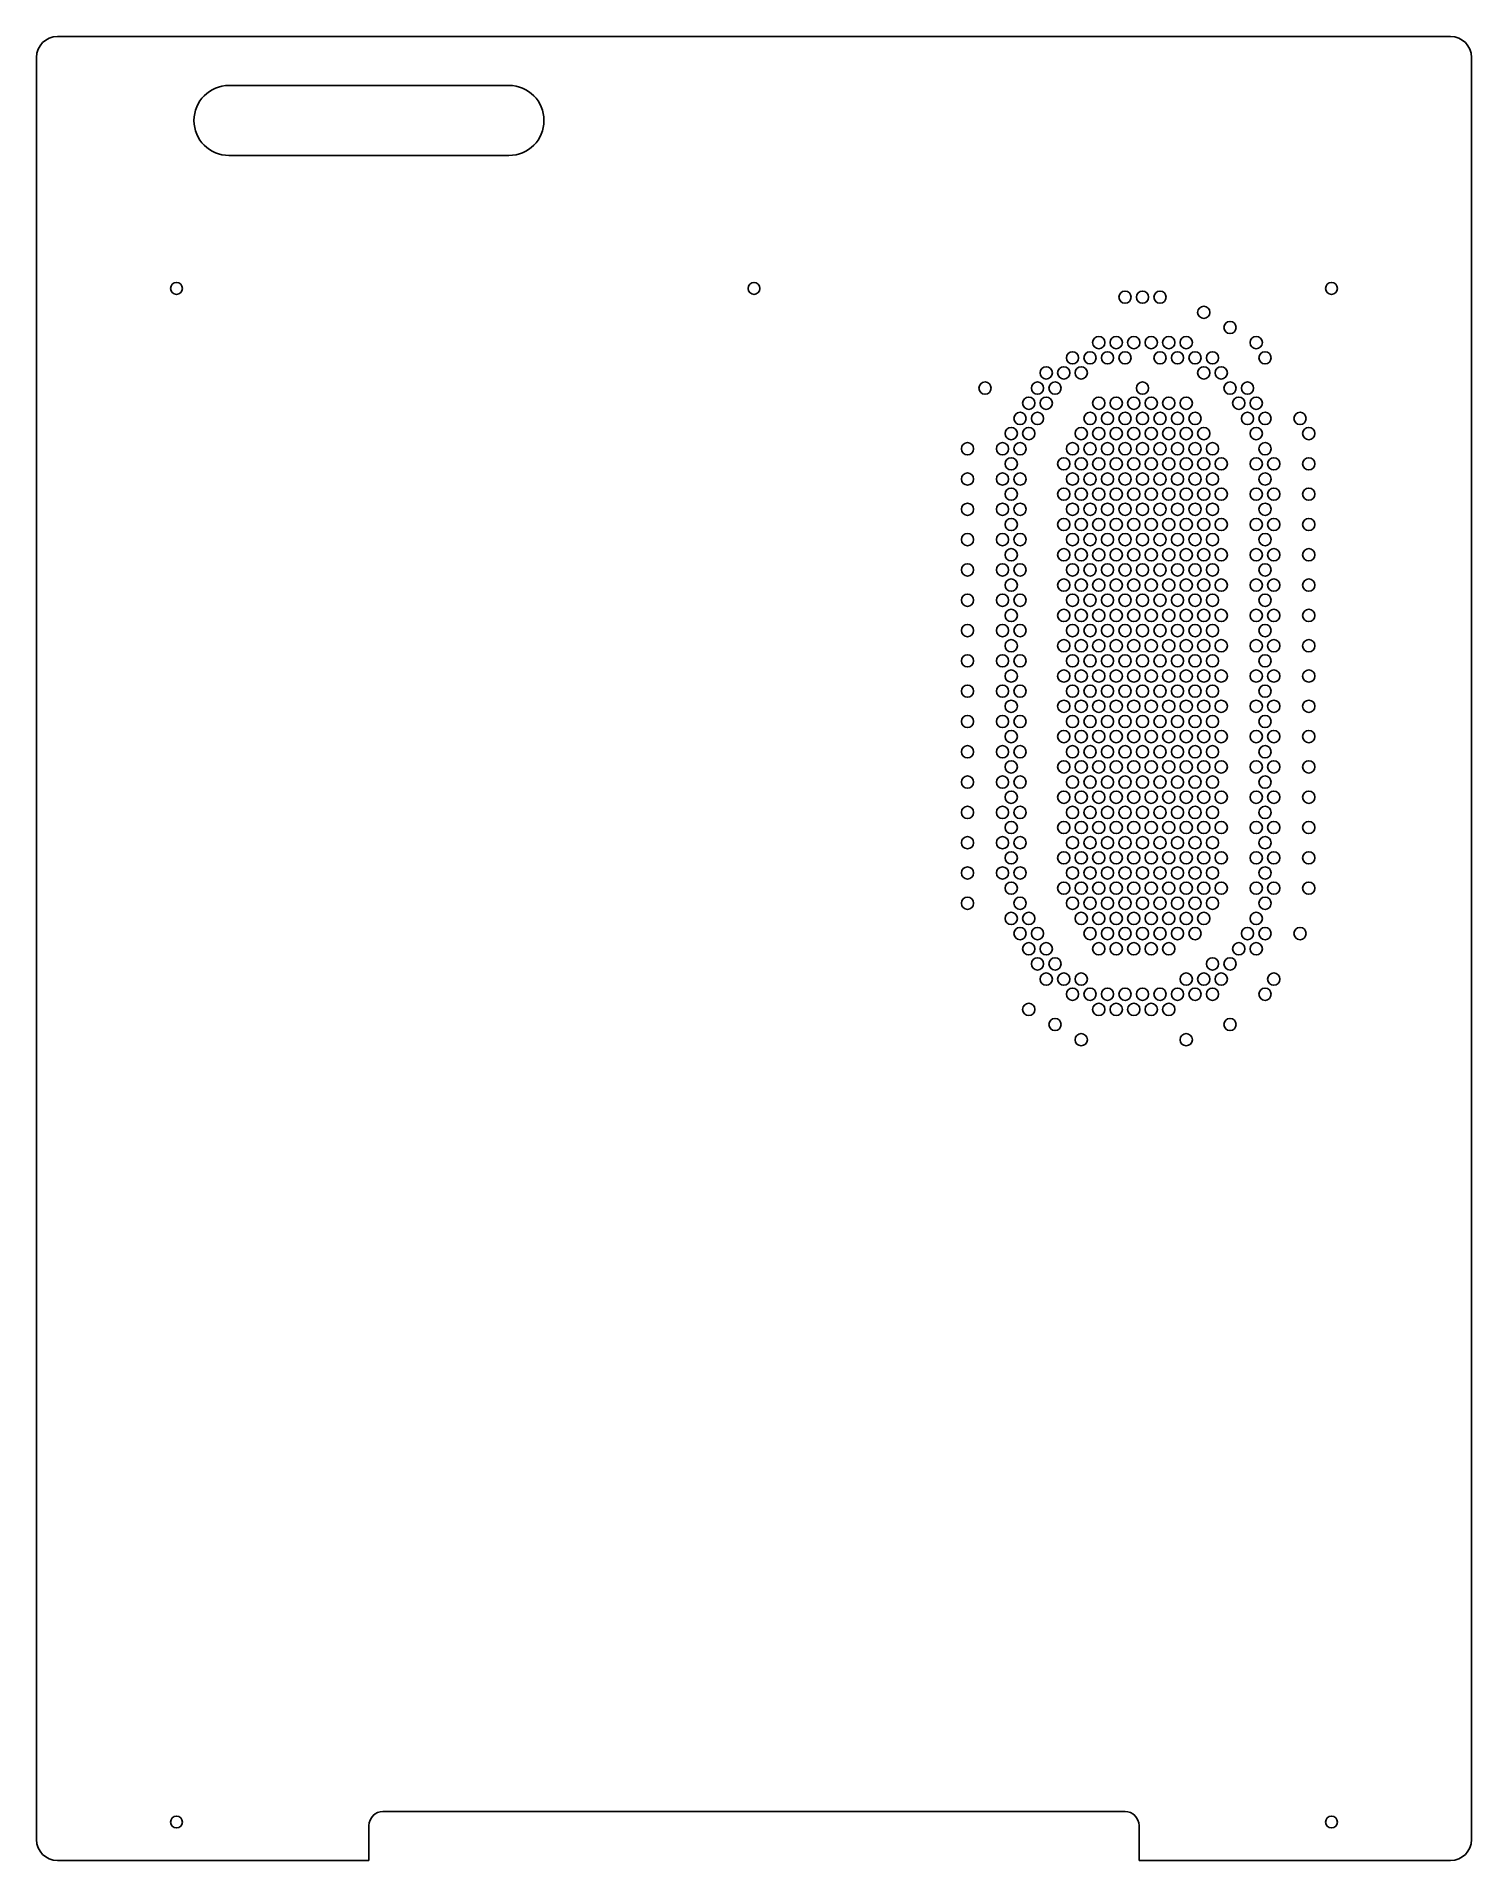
# Model space of a CAD drawing. Header units: millimetres. Extents: x 0 to 410, y 0 to 521.
import ezdxf

# ---------------------------------------------------------------- set-up
doc = ezdxf.new("R2010")
doc.units = ezdxf.units.MM
doc.layers.add('CUT', color=7, linetype='CONTINUOUS')

msp = doc.modelspace()

# ---------------------------------------------------------------- linework, layer by layer
at = {"layer": 'CUT'}
for p, q in [((6, 521.23), (404, 521.23)), ((0, 6), (0, 515.23)), ((410, 6), (410, 515.23)), ((135, 507.23), (55, 507.23)), ((135, 487.23), (55, 487.23)), ((311, 14), (99, 14)), ((95, 0), (95, 10)), ((315, 0), (315, 10)), ((6, 0), (95, 0)), ((315, 0), (404, 0))]:
    msp.add_line(p, q, dxfattribs=at)
for centre, radius in [((40, 449.23), 1.7), ((205, 449.23), 1.7), ((311, 446.73), 1.75), ((316, 446.73), 1.75), ((321, 446.73), 1.75), ((370, 449.23), 1.7), ((333.5, 442.4), 1.75), ((341, 438.07), 1.75), ((303.5, 433.74), 1.75), ((308.5, 433.74), 1.75), ((313.5, 433.74), 1.75), ((318.5, 433.74), 1.75), ((323.5, 433.74), 1.75), ((328.5, 433.74), 1.75), ((348.5, 433.74), 1.75), ((296, 429.41), 1.75), ((301, 429.41), 1.75), ((306, 429.41), 1.75), ((311, 429.41), 1.75), ((321, 429.41), 1.75), ((326, 429.41), 1.75), ((331, 429.41), 1.75), ((336, 429.41), 1.75), ((351, 429.41), 1.75), ((271, 420.75), 1.75), ((286, 420.75), 1.75), ((288.5, 425.08), 1.75), ((291, 420.75), 1.75), ((293.5, 425.08), 1.75), ((298.5, 425.08), 1.75), ((316, 420.75), 1.75), ((333.5, 425.08), 1.75), ((338.5, 425.08), 1.75), ((341, 420.75), 1.75), ((346, 420.75), 1.75), ((283.5, 416.42), 1.75), ((288.5, 416.42), 1.75), ((303.5, 416.42), 1.75), ((308.5, 416.42), 1.75), ((313.5, 416.42), 1.75), ((318.5, 416.42), 1.75), ((323.5, 416.42), 1.75), ((328.5, 416.42), 1.75), ((343.5, 416.42), 1.75), ((348.5, 416.42), 1.75), ((281, 412.09), 1.75), ((286, 412.09), 1.75), ((301, 412.09), 1.75), ((306, 412.09), 1.75), ((311, 412.09), 1.75), ((316, 412.09), 1.75), ((321, 412.09), 1.75), ((326, 412.09), 1.75), ((331, 412.09), 1.75), ((346, 412.09), 1.75), ((351, 412.09), 1.75), ((361, 412.09), 1.75), ((278.5, 407.76), 1.75), ((283.5, 407.76), 1.75), ((298.5, 407.76), 1.75), ((303.5, 407.76), 1.75), ((308.5, 407.76), 1.75), ((313.5, 407.76), 1.75), ((318.5, 407.76), 1.75), ((323.5, 407.76), 1.75), ((328.5, 407.76), 1.75), ((333.5, 407.76), 1.75), ((348.5, 407.76), 1.75), ((363.5, 407.76), 1.75), ((266, 403.43), 1.75), ((276, 403.43), 1.75), ((281, 403.43), 1.75), ((296, 403.43), 1.75), ((301, 403.43), 1.75), ((306, 403.43), 1.75), ((311, 403.43), 1.75), ((316, 403.43), 1.75), ((321, 403.43), 1.75), ((326, 403.43), 1.75), ((331, 403.43), 1.75), ((336, 403.43), 1.75), ((351, 403.43), 1.75), ((266, 394.77), 1.75), ((276, 394.77), 1.75), ((278.5, 399.1), 1.75), ((281, 394.77), 1.75), ((293.5, 399.1), 1.75), ((296, 394.77), 1.75), ((298.5, 399.1), 1.75), ((301, 394.77), 1.75), ((303.5, 399.1), 1.75), ((306, 394.77), 1.75), ((308.5, 399.1), 1.75), ((311, 394.77), 1.75), ((313.5, 399.1), 1.75), ((316, 394.77), 1.75), ((318.5, 399.1), 1.75), ((321, 394.77), 1.75), ((323.5, 399.1), 1.75), ((326, 394.77), 1.75), ((328.5, 399.1), 1.75), ((331, 394.77), 1.75), ((333.5, 399.1), 1.75), ((336, 394.77), 1.75), ((338.5, 399.1), 1.75), ((348.5, 399.1), 1.75), ((351, 394.77), 1.75), ((353.5, 399.1), 1.75), ((363.5, 399.1), 1.75), ((278.5, 390.44), 1.75), ((293.5, 390.44), 1.75), ((298.5, 390.44), 1.75), ((303.5, 390.44), 1.75), ((308.5, 390.44), 1.75), ((313.5, 390.44), 1.75), ((318.5, 390.44), 1.75), ((323.5, 390.44), 1.75), ((328.5, 390.44), 1.75), ((333.5, 390.44), 1.75), ((338.5, 390.44), 1.75), ((348.5, 390.44), 1.75), ((353.5, 390.44), 1.75), ((363.5, 390.44), 1.75), ((266, 386.11), 1.75), ((276, 386.11), 1.75), ((281, 386.11), 1.75), ((296, 386.11), 1.75), ((301, 386.11), 1.75), ((306, 386.11), 1.75), ((311, 386.11), 1.75), ((316, 386.11), 1.75), ((321, 386.11), 1.75), ((326, 386.11), 1.75), ((331, 386.11), 1.75), ((336, 386.11), 1.75), ((351, 386.11), 1.75), ((278.5, 381.78), 1.75), ((293.5, 381.78), 1.75), ((298.5, 381.78), 1.75), ((303.5, 381.78), 1.75), ((308.5, 381.78), 1.75), ((313.5, 381.78), 1.75), ((318.5, 381.78), 1.75), ((323.5, 381.78), 1.75), ((328.5, 381.78), 1.75), ((333.5, 381.78), 1.75), ((338.5, 381.78), 1.75), ((348.5, 381.78), 1.75), ((353.5, 381.78), 1.75), ((363.5, 381.78), 1.75), ((266, 377.45), 1.75), ((276, 377.45), 1.75), ((281, 377.45), 1.75), ((296, 377.45), 1.75), ((301, 377.45), 1.75), ((306, 377.45), 1.75), ((311, 377.45), 1.75), ((316, 377.45), 1.75), ((321, 377.45), 1.75), ((326, 377.45), 1.75), ((331, 377.45), 1.75), ((336, 377.45), 1.75), ((351, 377.45), 1.75), ((266, 368.79), 1.75), ((276, 368.79), 1.75), ((278.5, 373.12), 1.75), ((281, 368.79), 1.75), ((293.5, 373.12), 1.75), ((296, 368.79), 1.75), ((298.5, 373.12), 1.75), ((301, 368.79), 1.75), ((303.5, 373.12), 1.75), ((306, 368.79), 1.75), ((308.5, 373.12), 1.75), ((311, 368.79), 1.75), ((313.5, 373.12), 1.75), ((316, 368.79), 1.75), ((318.5, 373.12), 1.75), ((321, 368.79), 1.75), ((323.5, 373.12), 1.75), ((326, 368.79), 1.75), ((328.5, 373.12), 1.75), ((331, 368.79), 1.75), ((333.5, 373.12), 1.75), ((336, 368.79), 1.75), ((338.5, 373.12), 1.75), ((348.5, 373.12), 1.75), ((351, 368.79), 1.75), ((353.5, 373.12), 1.75), ((363.5, 373.12), 1.75), ((278.5, 364.46), 1.75), ((293.5, 364.46), 1.75), ((298.5, 364.46), 1.75), ((303.5, 364.46), 1.75), ((308.5, 364.46), 1.75), ((313.5, 364.46), 1.75), ((318.5, 364.46), 1.75), ((323.5, 364.46), 1.75), ((328.5, 364.46), 1.75), ((333.5, 364.46), 1.75), ((338.5, 364.46), 1.75), ((348.5, 364.46), 1.75), ((353.5, 364.46), 1.75), ((363.5, 364.46), 1.75), ((266, 360.13), 1.75), ((276, 360.13), 1.75), ((281, 360.13), 1.75), ((296, 360.13), 1.75), ((301, 360.13), 1.75), ((306, 360.13), 1.75), ((311, 360.13), 1.75), ((316, 360.13), 1.75), ((321, 360.13), 1.75), ((326, 360.13), 1.75), ((331, 360.13), 1.75), ((336, 360.13), 1.75), ((351, 360.13), 1.75), ((278.5, 355.8), 1.75), ((293.5, 355.8), 1.75), ((298.5, 355.8), 1.75), ((303.5, 355.8), 1.75), ((308.5, 355.8), 1.75), ((313.5, 355.8), 1.75), ((318.5, 355.8), 1.75), ((323.5, 355.8), 1.75), ((328.5, 355.8), 1.75), ((333.5, 355.8), 1.75), ((338.5, 355.8), 1.75), ((348.5, 355.8), 1.75), ((353.5, 355.8), 1.75), ((363.5, 355.8), 1.75), ((266, 351.47), 1.75), ((276, 351.47), 1.75), ((281, 351.47), 1.75), ((296, 351.47), 1.75), ((301, 351.47), 1.75), ((306, 351.47), 1.75), ((311, 351.47), 1.75), ((316, 351.47), 1.75), ((321, 351.47), 1.75), ((326, 351.47), 1.75), ((331, 351.47), 1.75), ((336, 351.47), 1.75), ((351, 351.47), 1.75), ((266, 342.81), 1.75), ((276, 342.81), 1.75), ((278.5, 347.14), 1.75), ((281, 342.81), 1.75), ((293.5, 347.14), 1.75), ((296, 342.81), 1.75), ((298.5, 347.14), 1.75), ((301, 342.81), 1.75), ((303.5, 347.14), 1.75), ((306, 342.81), 1.75), ((308.5, 347.14), 1.75), ((311, 342.81), 1.75), ((313.5, 347.14), 1.75), ((316, 342.81), 1.75), ((318.5, 347.14), 1.75), ((321, 342.81), 1.75), ((323.5, 347.14), 1.75), ((326, 342.81), 1.75), ((328.5, 347.14), 1.75), ((331, 342.81), 1.75), ((333.5, 347.14), 1.75), ((336, 342.81), 1.75), ((338.5, 347.14), 1.75), ((348.5, 347.14), 1.75), ((351, 342.81), 1.75), ((353.5, 347.14), 1.75), ((363.5, 347.14), 1.75), ((278.5, 338.48), 1.75), ((293.5, 338.48), 1.75), ((298.5, 338.48), 1.75), ((303.5, 338.48), 1.75), ((308.5, 338.48), 1.75), ((313.5, 338.48), 1.75), ((318.5, 338.48), 1.75), ((323.5, 338.48), 1.75), ((328.5, 338.48), 1.75), ((333.5, 338.48), 1.75), ((338.5, 338.48), 1.75), ((348.5, 338.48), 1.75), ((353.5, 338.48), 1.75), ((363.5, 338.48), 1.75), ((266, 334.15), 1.75), ((276, 334.15), 1.75), ((281, 334.15), 1.75), ((296, 334.15), 1.75), ((301, 334.15), 1.75), ((306, 334.15), 1.75), ((311, 334.15), 1.75), ((316, 334.15), 1.75), ((321, 334.15), 1.75), ((326, 334.15), 1.75), ((331, 334.15), 1.75), ((336, 334.15), 1.75), ((351, 334.15), 1.75), ((278.5, 329.82), 1.75), ((293.5, 329.82), 1.75), ((298.5, 329.82), 1.75), ((303.5, 329.82), 1.75), ((308.5, 329.82), 1.75), ((313.5, 329.82), 1.75), ((318.5, 329.82), 1.75), ((323.5, 329.82), 1.75), ((328.5, 329.82), 1.75), ((333.5, 329.82), 1.75), ((338.5, 329.82), 1.75), ((348.5, 329.82), 1.75), ((353.5, 329.82), 1.75), ((363.5, 329.82), 1.75), ((266, 325.49), 1.75), ((276, 325.49), 1.75), ((281, 325.49), 1.75), ((296, 325.49), 1.75), ((301, 325.49), 1.75), ((306, 325.49), 1.75), ((311, 325.49), 1.75), ((316, 325.49), 1.75), ((321, 325.49), 1.75), ((326, 325.49), 1.75), ((331, 325.49), 1.75), ((336, 325.49), 1.75), ((351, 325.49), 1.75), ((266, 316.83), 1.75), ((276, 316.83), 1.75), ((278.5, 321.16), 1.75), ((281, 316.83), 1.75), ((293.5, 321.16), 1.75), ((296, 316.83), 1.75), ((298.5, 321.16), 1.75), ((301, 316.83), 1.75), ((303.5, 321.16), 1.75), ((306, 316.83), 1.75), ((308.5, 321.16), 1.75), ((311, 316.83), 1.75), ((313.5, 321.16), 1.75), ((316, 316.83), 1.75), ((318.5, 321.16), 1.75), ((321, 316.83), 1.75), ((323.5, 321.16), 1.75), ((326, 316.83), 1.75), ((328.5, 321.16), 1.75), ((331, 316.83), 1.75), ((333.5, 321.16), 1.75), ((336, 316.83), 1.75), ((338.5, 321.16), 1.75), ((348.5, 321.16), 1.75), ((351, 316.83), 1.75), ((353.5, 321.16), 1.75), ((363.5, 321.16), 1.75), ((278.5, 312.5), 1.75), ((293.5, 312.5), 1.75), ((298.5, 312.5), 1.75), ((303.5, 312.5), 1.75), ((308.5, 312.5), 1.75), ((313.5, 312.5), 1.75), ((318.5, 312.5), 1.75), ((323.5, 312.5), 1.75), ((328.5, 312.5), 1.75), ((333.5, 312.5), 1.75), ((338.5, 312.5), 1.75), ((348.5, 312.5), 1.75), ((353.5, 312.5), 1.75), ((363.5, 312.5), 1.75), ((266, 308.17), 1.75), ((276, 308.17), 1.75), ((281, 308.17), 1.75), ((296, 308.17), 1.75), ((301, 308.17), 1.75), ((306, 308.17), 1.75), ((311, 308.17), 1.75), ((316, 308.17), 1.75), ((321, 308.17), 1.75), ((326, 308.17), 1.75), ((331, 308.17), 1.75), ((336, 308.17), 1.75), ((351, 308.17), 1.75), ((278.5, 303.84), 1.75), ((293.5, 303.84), 1.75), ((298.5, 303.84), 1.75), ((303.5, 303.84), 1.75), ((308.5, 303.84), 1.75), ((313.5, 303.84), 1.75), ((318.5, 303.84), 1.75), ((323.5, 303.84), 1.75), ((328.5, 303.84), 1.75), ((333.5, 303.84), 1.75), ((338.5, 303.84), 1.75), ((348.5, 303.84), 1.75), ((353.5, 303.84), 1.75), ((363.5, 303.84), 1.75), ((266, 299.51), 1.75), ((276, 299.51), 1.75), ((281, 299.51), 1.75), ((296, 299.51), 1.75), ((301, 299.51), 1.75), ((306, 299.51), 1.75), ((311, 299.51), 1.75), ((316, 299.51), 1.75), ((321, 299.51), 1.75), ((326, 299.51), 1.75), ((331, 299.51), 1.75), ((336, 299.51), 1.75), ((351, 299.51), 1.75), ((266, 290.85), 1.75), ((276, 290.85), 1.75), ((278.5, 295.18), 1.75), ((281, 290.85), 1.75), ((293.5, 295.18), 1.75), ((296, 290.85), 1.75), ((298.5, 295.18), 1.75), ((301, 290.85), 1.75), ((303.5, 295.18), 1.75), ((306, 290.85), 1.75), ((308.5, 295.18), 1.75), ((311, 290.85), 1.75), ((313.5, 295.18), 1.75), ((316, 290.85), 1.75), ((318.5, 295.18), 1.75), ((321, 290.85), 1.75), ((323.5, 295.18), 1.75), ((326, 290.85), 1.75), ((328.5, 295.18), 1.75), ((331, 290.85), 1.75), ((333.5, 295.18), 1.75), ((336, 290.85), 1.75), ((338.5, 295.18), 1.75), ((348.5, 295.18), 1.75), ((351, 290.85), 1.75), ((353.5, 295.18), 1.75), ((363.5, 295.18), 1.75), ((278.5, 286.52), 1.75), ((293.5, 286.52), 1.75), ((298.5, 286.52), 1.75), ((303.5, 286.52), 1.75), ((308.5, 286.52), 1.75), ((313.5, 286.52), 1.75), ((318.5, 286.52), 1.75), ((323.5, 286.52), 1.75), ((328.5, 286.52), 1.75), ((333.5, 286.52), 1.75), ((338.5, 286.52), 1.75), ((348.5, 286.52), 1.75), ((353.5, 286.52), 1.75), ((363.5, 286.52), 1.75), ((266, 282.19), 1.75), ((276, 282.19), 1.75), ((281, 282.19), 1.75), ((296, 282.19), 1.75), ((301, 282.19), 1.75), ((306, 282.19), 1.75), ((311, 282.19), 1.75), ((316, 282.19), 1.75), ((321, 282.19), 1.75), ((326, 282.19), 1.75), ((331, 282.19), 1.75), ((336, 282.19), 1.75), ((351, 282.19), 1.75), ((278.5, 277.86), 1.75), ((293.5, 277.86), 1.75), ((298.5, 277.86), 1.75), ((303.5, 277.86), 1.75), ((308.5, 277.86), 1.75), ((313.5, 277.86), 1.75), ((318.5, 277.86), 1.75), ((323.5, 277.86), 1.75), ((328.5, 277.86), 1.75), ((333.5, 277.86), 1.75), ((338.5, 277.86), 1.75), ((348.5, 277.86), 1.75), ((353.5, 277.86), 1.75), ((363.5, 277.86), 1.75), ((266, 273.53), 1.75), ((281, 273.53), 1.75), ((296, 273.53), 1.75), ((301, 273.53), 1.75), ((306, 273.53), 1.75), ((311, 273.53), 1.75), ((316, 273.53), 1.75), ((321, 273.53), 1.75), ((326, 273.53), 1.75), ((331, 273.53), 1.75), ((336, 273.53), 1.75), ((351, 273.53), 1.75), ((278.5, 269.2), 1.75), ((281, 264.87), 1.75), ((283.5, 269.2), 1.75), ((286, 264.87), 1.75), ((298.5, 269.2), 1.75), ((301, 264.87), 1.75), ((303.5, 269.2), 1.75), ((306, 264.87), 1.75), ((308.5, 269.2), 1.75), ((311, 264.87), 1.75), ((313.5, 269.2), 1.75), ((316, 264.87), 1.75), ((318.5, 269.2), 1.75), ((321, 264.87), 1.75), ((323.5, 269.2), 1.75), ((326, 264.87), 1.75), ((328.5, 269.2), 1.75), ((331, 264.87), 1.75), ((333.5, 269.2), 1.75), ((346, 264.87), 1.75), ((348.5, 269.2), 1.75), ((351, 264.87), 1.75), ((361, 264.87), 1.75), ((283.5, 260.54), 1.75), ((288.5, 260.54), 1.75), ((303.5, 260.54), 1.75), ((308.5, 260.54), 1.75), ((313.5, 260.54), 1.75), ((318.5, 260.54), 1.75), ((323.5, 260.54), 1.75), ((343.5, 260.54), 1.75), ((348.5, 260.54), 1.75), ((286, 256.21), 1.75), ((291, 256.21), 1.75), ((336, 256.21), 1.75), ((341, 256.21), 1.75), ((288.5, 251.88), 1.75), ((293.5, 251.88), 1.75), ((298.5, 251.88), 1.75), ((328.5, 251.88), 1.75), ((333.5, 251.88), 1.75), ((338.5, 251.88), 1.75), ((353.5, 251.88), 1.75), ((296, 247.55), 1.75), ((301, 247.55), 1.75), ((306, 247.55), 1.75), ((311, 247.55), 1.75), ((316, 247.55), 1.75), ((321, 247.55), 1.75), ((326, 247.55), 1.75), ((331, 247.55), 1.75), ((336, 247.55), 1.75), ((351, 247.55), 1.75), ((283.5, 243.22), 1.75), ((291, 238.89), 1.75), ((303.5, 243.22), 1.75), ((308.5, 243.22), 1.75), ((313.5, 243.22), 1.75), ((318.5, 243.22), 1.75), ((323.5, 243.22), 1.75), ((341, 238.89), 1.75), ((298.5, 234.56), 1.75), ((328.5, 234.56), 1.75), ((40, 11), 1.7), ((370, 11), 1.7)]:
    msp.add_circle(centre, radius, dxfattribs=at)
for centre, radius, start, end in [((6, 515.23), 6, 90, 180), ((404, 515.23), 6, 0, 90), ((55, 497.23), 10, 90, 270), ((135, 497.23), 10, 270, 90), ((99, 10), 4, 90, 180), ((311, 10), 4, 0, 90), ((6, 6), 6, 180, 270), ((404, 6), 6, 270, 360)]:
    msp.add_arc(centre, radius, start, end, dxfattribs=at)

doc.saveas('drawing.dxf')
